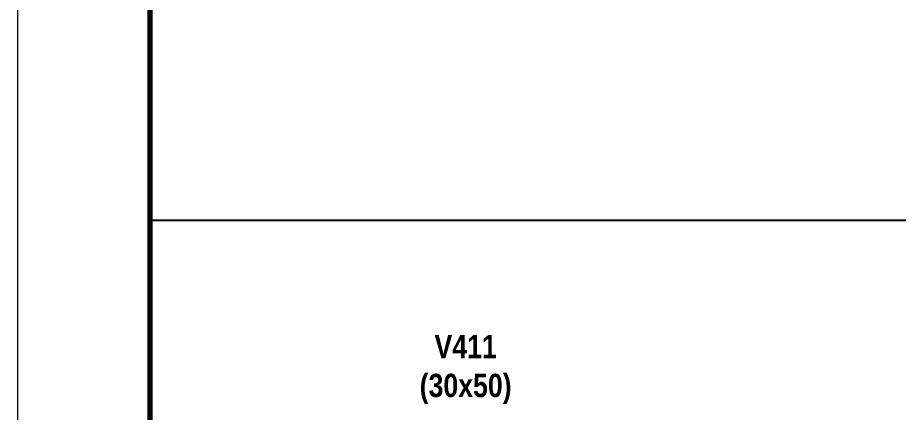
# Model space of a CAD drawing. Extents: x -3394 to 16474, y -5031 to 14397.
# Drawn here: x 7442.2 to 7941.5, y 11560.4 to 11784.1 of the extents above; entities that cross this region are included whole.
import ezdxf

# ---------------------------------------------------------------- set-up
doc = ezdxf.new("R2010")
doc.units = 0
doc.linetypes.add('DASHED', pattern=[0.75, 0.5, -0.25])
doc.layers.add('COTA', color=241, linetype='CONTINUOUS')
doc.layers.add('NOMENCLATURA', color=7, linetype='CONTINUOUS')
doc.layers.add('Folhas', color=255, linetype='CONTINUOUS', lineweight=9)
doc.layers.add('SARRAFO DE PRESSAO', color=251, linetype='DASHED', lineweight=9)
doc.styles.add('TECNICA', font='techb___.ttf', dxfattribs={"height": 10})

# ---------------------------------------------------------------- blocks, each defined once
blk = doc.blocks.new('9999999999')
at = {"layer": 'Folhas'}
blk.add_lwpolyline([(98138.98, 34190.21), (99623.98, 34190.21), (99623.98, 35240.21), (98138.98, 35240.21)], close=True, dxfattribs=at)
at = {"layer": 'Folhas', "color": 30, "const_width": 3}
blk.add_lwpolyline([(98213.98, 34230.21), (99583.98, 34230.21), (99583.98, 35200.21), (98213.98, 35200.21)], close=True, dxfattribs=at)

msp = doc.modelspace()

# ---------------------------------------------------------------- linework, layer by layer
at = {"layer": 'COTA', "linetype": 'Continuous'}
msp.add_line((7517.21, 11669.25), (8887.21, 11669.25), dxfattribs=at)

# ---------------------------------------------------------------- block references
at = {"layer": 'SARRAFO DE PRESSAO', "color": 6, "linetype": 'ByBlock'}
msp.add_blockref('9999999999', (-90696.77, -23140.8), dxfattribs=at)

# ---------------------------------------------------------------- texts
at = {"layer": 'NOMENCLATURA', "insert": (7696.19, 11604.26), "char_height": 13.2, "attachment_point": 2, "style": 'TECNICA'}
msp.add_mtext_dynamic_manual_height_columns('V411\\P(30x50)', width=13.2, gutter_width=1, heights=[0], dxfattribs=at)

doc.saveas('drawing.dxf')
